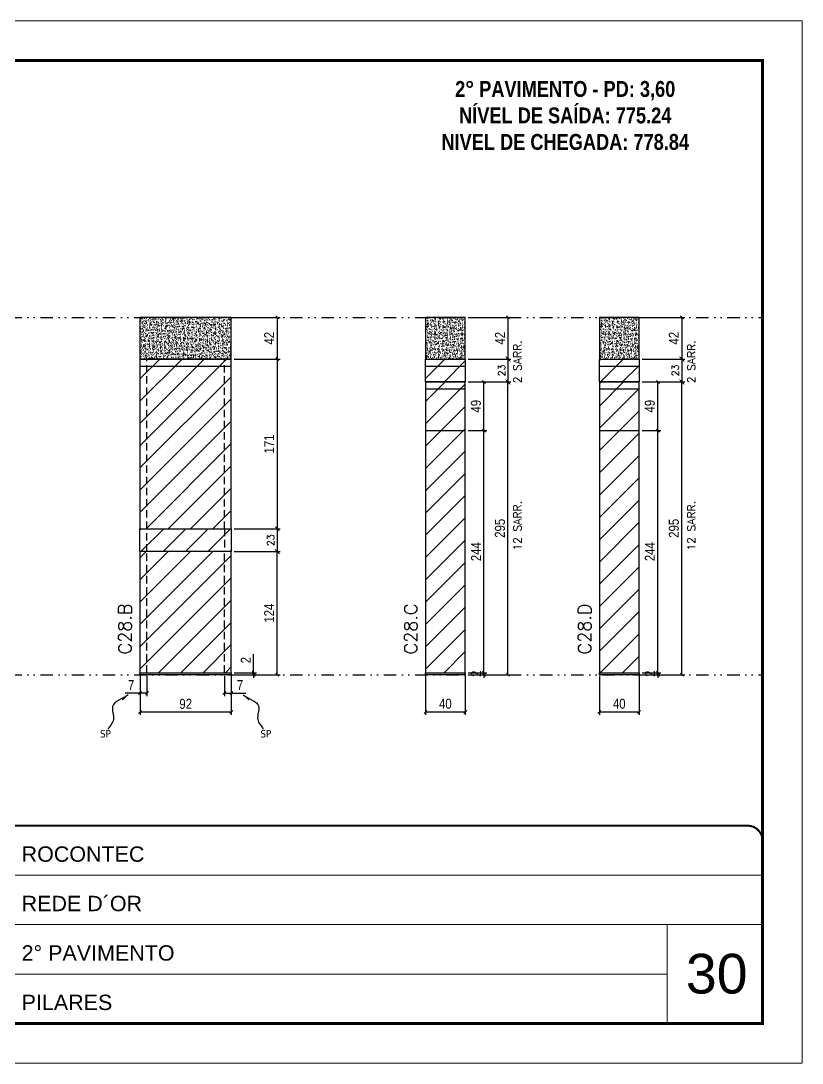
# Model space of a CAD drawing. Extents: x 2949 to 9203, y -16089 to 12527.
# Drawn here: x 5245 to 6033, y 3437 to 4487 of the extents above; entities that cross this region are included whole.
import ezdxf

# ---------------------------------------------------------------- set-up
doc = ezdxf.new("R2010")
doc.units = 0
for name, pattern in [('CONTINUO', [0]), ('DASHED', [0.75, 0.5, -0.25]), ('DIVIDE2', [0.625, 0.25, -0.125, 0, -0.125, 0, -0.125]), ('HIDDEN', [0.375, 0.25, -0.125])]:
    doc.linetypes.add(name, pattern=pattern)
for name, color, linetype, lineweight in [('CARIMBO', 255, 'Continuous', 9), ('Folhas', 255, 'Continuous', 9), ('Hachura', 251, 'Continuous', 9), ('SARRAFO DE PRESSAO', 251, 'DASHED', 9), ('Texto Seção', 7, 'Continuous', 15)]:
    doc.layers.add(name, color=color, linetype=linetype, lineweight=lineweight)
for name, color, linetype in [('COTA', 241, 'Continuous'), ('cotas', 4, 'Continuous'), ('NOMENCLATURA', 7, 'Continuous'), ('Nível', 160, 'Continuous'), ('Painéis', 200, 'Continuous'), ('SARR_2.2x7', 40, 'Continuous'), ('Sarrafo de Pressão', 42, 'HIDDEN'), ('texto', 7, 'Continuous')]:
    doc.layers.add(name, color=color, linetype=linetype)
doc.styles.add('ARIAL', font='arial.ttf')
doc.styles.add('COTA TECNICA', font='techl___.ttf', dxfattribs={"height": 10})
doc.styles.add('COTA TECNICA-50', font='techl___.ttf', dxfattribs={"height": 10})
doc.styles.add('REGUA-120', font='ROMANS.shx', dxfattribs={"height": 15})
doc.styles.add('ROMANC', font='techb___.ttf', dxfattribs={"height": 2.5})
doc.styles.add('ROMANS', font='romans.shx')
doc.styles.get("Standard").update_dxf_attribs({"font": 'arial.ttf'})
doc.dimstyles.new('COTA PAINEL-50', dxfattribs={"dimtxt": 10, "dimasz": 3, "dimexe": 3, "dimexo": 3, "dimgap": 3, "dimtad": 1, "dimdec": 1, "dimzin": 12, "dimdsep": 46, "dimtxsty": 'COTA TECNICA-50', "dimblk1": 'OBLIQUE', "dimblk2": 'OBLIQUE', "dimsah": 1, "dimcen": 0.9, "dimclrd": 4, "dimclre": 4, "dimclrt": 240, "dimadec": 1, "dimazin": 3, "dimtfac": 1, "dimtdec": 1, "dimtmove": 0, "dimatfit": 3, "dimfxl": 1, "dimtolj": 1, "dimtzin": 12, "dimarcsym": 0})
doc.dimstyles.new('Cota Paínel', dxfattribs={"dimtxt": 7, "dimasz": 5, "dimexe": 3, "dimexo": 3, "dimgap": 3, "dimtad": 1, "dimdec": 1, "dimzin": 12, "dimdsep": 46, "dimtxsty": 'ROMANS', "dimblk": 'ARCHTICK', "dimcen": 0, "dimclrd": 4, "dimclre": 4, "dimclrt": 1, "dimadec": 1, "dimazin": 3, "dimtfac": 1, "dimtdec": 1, "dimtmove": 0, "dimatfit": 3, "dimldrblk": 'OBLIQUE', "dimfxl": 1, "dimtolj": 1, "dimtzin": 12, "dimarcsym": 0})
doc.dimstyles.new('PAINEL', dxfattribs={"dimtxt": 10, "dimasz": 3, "dimexe": 3, "dimexo": 3, "dimgap": 3, "dimtad": 1, "dimdec": 1, "dimzin": 12, "dimdsep": 46, "dimtxsty": 'COTA TECNICA', "dimblk1": 'OBLIQUE', "dimblk2": 'OBLIQUE', "dimsah": 1, "dimcen": 0.9, "dimclrd": 4, "dimclre": 4, "dimclrt": 240, "dimadec": 1, "dimazin": 3, "dimtfac": 1, "dimtdec": 1, "dimtmove": 0, "dimatfit": 3, "dimfxl": 1, "dimtolj": 1, "dimtzin": 12, "dimarcsym": 0})
doc.dimstyles.get("Standard").update_dxf_attribs({"dimtxt": 0.18, "dimasz": 0.18, "dimexe": 0.18, "dimexo": 0.0625, "dimgap": 0.09, "dimtad": 0, "dimtih": 1, "dimtoh": 1, "dimdec": 4, "dimzin": 0, "dimdsep": 46, "dimtxsty": 'Standard', "dimcen": 0.09, "dimadec": 0, "dimazin": 0, "dimtfac": 1, "dimtdec": 4, "dimtofl": 0, "dimtmove": 0, "dimatfit": 3, "dimfxl": 1, "dimtolj": 1, "dimtzin": 0, "dimarcsym": 0})
pattern_1 = [(50, (-124473.4665, -21541.8954), (5.46554007, -0.47817257), [0.5715, -6.2865]), (355, (-124473.4665, -21541.8954), (-1.05730264, 5.73170536), [0.4572, -5.02921753]), (100.4514447, (-124473.011, -21541.935), (4.40823741, 5.25353256), [0.48570026, -5.34270734]), (46.1842, (-124473.4665, -21540.3714), (8.13237123, -1.26126984), [0.85725, -9.42975]), (96.6355576, (-124472.789, -21540.4765), (7.122124, 7.42278374), [0.7285507, -8.01406824]), (351.184151, (-124473.4665, -21540.371), (7.122124, 7.42278374), [0.685799, -7.54379196]), (21, (-124472.7045, -21540.7524), (4.54843174, -3.06795595), [0.5715, -6.2865]), (326, (-124472.7045, -21540.7524), (1.85406085, 5.52563898), [0.4572, -5.0292]), (71.451445, (-124472.3255, -21541.008), (6.40249258, 2.45768307), [0.48570026, -5.34269813]), (37.5, (-124473.4665, -21541.8954), (0.092658098, 2.536651166), [0, -4.96824, 0, -5.1054, 0, -5.04825]), (7.5, (-124473.4665, -21541.8954), (2.004589875, 3.005417245), [0, -2.91084, 0, -4.85394, 0, -1.92405]), (327.5, (-124475.1658, -21541.8954), (4.067717855, -0.17186232), [0, -1.905, 0, -5.9436, 0, -7.8867]), (317.5, (-124475.9278, -21541.8954), (4.44387544, 0.76279473), [0, -2.4765, 0, -3.94716, 0, -5.6007])]
pattern_2 = [(45, (1598.5, 1148.575), (-11.22532, 11.22532), [])]

# ---------------------------------------------------------------- blocks, each defined once
blk = doc.blocks.new('9999999999')
at = {"color": 30, "linetype": 'CONTINUO'}
for p, q in [((98564.6, 34379.6), (99584, 34379.6)), ((98564.6, 34329.8), (99488, 34329.8)), ((99584, 34329.8), (99488, 34329.8)), ((99488, 34329.8), (99488, 34230.2)), ((98564.6, 34280), (99488, 34280))]:
    blk.add_line(p, q, dxfattribs=at)
at = {"color": 30, "linetype": 'CONTINUO', "const_width": 2}
blk.add_lwpolyline([(99584, 34230.2), (99584, 34414.4, 0.414214), (99569, 34429.4), (98229, 34429.4, 0.414214), (98214, 34414.4), (98214, 34245.2, 0.414214), (98229, 34230.2), (99584, 34230.2)], format="xyb", dxfattribs=at)
at = {"layer": 'Folhas'}
blk.add_lwpolyline([(98139, 34190.2), (99624, 34190.2), (99624, 35240.2), (98139, 35240.2)], close=True, dxfattribs=at)
at = {"layer": 'Folhas', "color": 30, "const_width": 3}
blk.add_lwpolyline([(98214, 34230.2), (99584, 34230.2), (99584, 35200.2), (98214, 35200.2)], close=True, dxfattribs=at)
at = {"color": 7, "linetype": 'Continuous', "ltscale": 5, "style": 'ARIAL'}
for s, height, p in [('ROCONTEC', 15.48, (98837.7, 34393.1)), ('REDE D´OR', 15.48, (98837.7, 34343.3)), ('2° PAVIMENTO', 15.483, (98837.7, 34293.5)), ('PILARES', 15.48, (98837.7, 34243.7))]:
    blk.add_text(s, height=height, dxfattribs=at).set_placement(p)
blk = doc.blocks.new('_Oblique')
at = {"color": 0, "linetype": 'ByBlock', "lineweight": -2}
blk.add_line((-0.5, -0.5), (0.5, 0.5), dxfattribs=at)
blk = doc.blocks.new('*D1010')
at = {"layer": 'COTA', "color": 4, "lineweight": -2, "transparency": 16777216}
for p, q in [((5365.5, 3827), (5365.5, 3787.5)), ((5457.5, 3827), (5457.5, 3787.5)), ((5365.5, 3790.5), (5457.5, 3790.5))]:
    blk.add_line(p, q, dxfattribs=at)
at = {"layer": 'Defpoints', "color": 0, "transparency": 16777216}
for p in [(5365.5, 3830), (5457.5, 3830), (5457.5, 3790.5)]:
    blk.add_point(p, dxfattribs=at)
at = {"layer": 'COTA', "color": 4, "lineweight": -2, "transparency": 16777216, "xscale": 3, "yscale": 3, "zscale": 3, "rotation": 180}
blk.add_blockref('_Oblique', (5365.5, 3790.5), dxfattribs=at)
at = {"layer": 'COTA', "color": 4, "lineweight": -2, "transparency": 16777216, "xscale": 3, "yscale": 3, "zscale": 3}
blk.add_blockref('_Oblique', (5457.5, 3790.5), dxfattribs=at)
at = {"layer": 'COTA', "color": 240, "transparency": 16777216, "insert": (5411.5, 3798.6), "char_height": 10, "attachment_point": 5, "style": 'COTA TECNICA'}
blk.add_mtext('\\A1;92', dxfattribs=at)
blk = doc.blocks.new('*D1011')
at = {"layer": 'COTA', "color": 4, "lineweight": -2, "transparency": 16777216}
for p, q in [((5460.5, 3952), (5506.7, 3952)), ((5503.7, 3828), (5503.7, 3952)), ((5460.5, 3828), (5506.7, 3828))]:
    blk.add_line(p, q, dxfattribs=at)
at = {"layer": 'Defpoints', "color": 0, "transparency": 16777216}
for p in [(5457.5, 3952), (5503.7, 3952), (5457.5, 3828)]:
    blk.add_point(p, dxfattribs=at)
at = {"layer": 'COTA', "color": 4, "lineweight": -2, "transparency": 16777216, "xscale": 3, "yscale": 3, "zscale": 3}
for p, rotation in [((5503.7, 3952), 90), ((5503.7, 3828), 270)]:
    blk.add_blockref('_Oblique', p, dxfattribs=dict(at, rotation=rotation))
at = {"layer": 'COTA', "color": 240, "transparency": 16777216, "insert": (5495.6, 3890), "char_height": 10, "attachment_point": 5, "rotation": 90, "style": 'COTA TECNICA-50'}
blk.add_mtext('\\A1;124', dxfattribs=at)
blk = doc.blocks.new('*D1012')
at = {"layer": 'COTA', "color": 4, "lineweight": -2, "transparency": 16777216}
for p, q in [((5480, 3830), (5480, 3848.8)), ((5460.5, 3830), (5483, 3830)), ((5460.5, 3828), (5483, 3828)), ((5480, 3828), (5480, 3830)), ((5480, 3828), (5480, 3825))]:
    blk.add_line(p, q, dxfattribs=at)
at = {"layer": 'Defpoints', "color": 0, "transparency": 16777216}
for p in [(5457.5, 3830), (5457.5, 3828), (5480, 3828)]:
    blk.add_point(p, dxfattribs=at)
at = {"layer": 'COTA', "color": 4, "lineweight": -2, "transparency": 16777216, "xscale": 3, "yscale": 3, "zscale": 3}
for p, rotation in [((5480, 3830), 270), ((5480, 3828), 90)]:
    blk.add_blockref('_Oblique', p, dxfattribs=dict(at, rotation=rotation))
at = {"layer": 'COTA', "color": 240, "transparency": 16777216, "insert": (5472, 3842.7), "char_height": 10, "attachment_point": 5, "rotation": 90, "style": 'COTA TECNICA-50'}
blk.add_mtext('\\A1;2', dxfattribs=at)
blk = doc.blocks.new('*D1013')
at = {"layer": 'COTA', "color": 4, "linetype": 'ByBlock', "lineweight": -2, "transparency": 16777216}
for p, q in [((5460.5, 4188), (5506.7, 4188)), ((5503.7, 4188), (5503.7, 4146)), ((5460.5, 4146), (5506.7, 4146))]:
    blk.add_line(p, q, dxfattribs=at)
at = {"layer": 'Defpoints', "color": 0, "linetype": 'ByBlock', "transparency": 16777216}
for p in [(5457.5, 4188), (5457.5, 4146), (5503.7, 4146)]:
    blk.add_point(p, dxfattribs=at)
at = {"layer": 'COTA', "color": 4, "linetype": 'ByBlock', "lineweight": -2, "transparency": 16777216, "xscale": 3, "yscale": 3, "zscale": 3}
for p, rotation in [((5503.7, 4188), 90), ((5503.7, 4146), 270)]:
    blk.add_blockref('_Oblique', p, dxfattribs=dict(at, rotation=rotation))
at = {"layer": 'COTA', "color": 240, "linetype": 'ByBlock', "transparency": 16777216, "insert": (5495.6, 4167), "char_height": 10, "attachment_point": 5, "rotation": 90, "style": 'COTA TECNICA'}
blk.add_mtext('\\A1;42', dxfattribs=at)
blk = doc.blocks.new('*D1066')
at = {"layer": 'COTA', "color": 4, "linetype": 'ByBlock', "lineweight": -2, "transparency": 16777216}
for p, q in [((5460.5, 4146), (5506.7, 4146)), ((5503.7, 4146), (5503.7, 3975)), ((5460.5, 3975), (5506.7, 3975))]:
    blk.add_line(p, q, dxfattribs=at)
at = {"layer": 'Defpoints', "color": 0, "linetype": 'ByBlock', "transparency": 16777216}
for p in [(5457.5, 4146), (5457.5, 3975), (5503.7, 3975)]:
    blk.add_point(p, dxfattribs=at)
at = {"layer": 'COTA', "color": 4, "linetype": 'ByBlock', "lineweight": -2, "transparency": 16777216, "xscale": 3, "yscale": 3, "zscale": 3}
for p, rotation in [((5503.7, 4146), 90), ((5503.7, 3975), 270)]:
    blk.add_blockref('_Oblique', p, dxfattribs=dict(at, rotation=rotation))
at = {"layer": 'COTA', "color": 240, "linetype": 'ByBlock', "transparency": 16777216, "insert": (5495.6, 4060.5), "char_height": 10, "attachment_point": 5, "rotation": 90, "style": 'COTA TECNICA'}
blk.add_mtext('\\A1;171', dxfattribs=at)
blk = doc.blocks.new('*D1014')
at = {"layer": 'COTA', "color": 4, "lineweight": -2, "transparency": 16777216}
for p, q in [((5653.1, 3827), (5653.1, 3787.6)), ((5693.1, 3827), (5693.1, 3787.6)), ((5653.1, 3790.6), (5693.1, 3790.6))]:
    blk.add_line(p, q, dxfattribs=at)
at = {"layer": 'Defpoints', "color": 0, "transparency": 16777216}
for p in [(5653.1, 3830), (5693.1, 3830), (5693.1, 3790.6)]:
    blk.add_point(p, dxfattribs=at)
at = {"layer": 'COTA', "color": 4, "lineweight": -2, "transparency": 16777216, "xscale": 3, "yscale": 3, "zscale": 3, "rotation": 180}
blk.add_blockref('_Oblique', (5653.1, 3790.6), dxfattribs=at)
at = {"layer": 'COTA', "color": 4, "lineweight": -2, "transparency": 16777216, "xscale": 3, "yscale": 3, "zscale": 3}
blk.add_blockref('_Oblique', (5693.1, 3790.6), dxfattribs=at)
at = {"layer": 'COTA', "color": 240, "transparency": 16777216, "insert": (5673.1, 3798.7), "char_height": 10, "attachment_point": 5, "style": 'COTA TECNICA'}
blk.add_mtext('\\A1;40', dxfattribs=at)
blk = doc.blocks.new('*D1015')
at = {"layer": 'COTA', "color": 4, "lineweight": -2, "transparency": 16777216}
for p, q in [((5696.1, 4123), (5739.2, 4123)), ((5736.2, 3828), (5736.2, 4123)), ((5696.1, 3828), (5739.2, 3828))]:
    blk.add_line(p, q, dxfattribs=at)
at = {"layer": 'Defpoints', "color": 0, "transparency": 16777216}
for p in [(5693.1, 4123), (5736.2, 4123), (5693.1, 3828)]:
    blk.add_point(p, dxfattribs=at)
at = {"layer": 'COTA', "color": 4, "lineweight": -2, "transparency": 16777216, "xscale": 3, "yscale": 3, "zscale": 3}
for p, rotation in [((5736.2, 4123), 90), ((5736.2, 3828), 270)]:
    blk.add_blockref('_Oblique', p, dxfattribs=dict(at, rotation=rotation))
at = {"layer": 'COTA', "color": 240, "transparency": 16777216, "insert": (5728.1, 3975.5), "char_height": 10, "attachment_point": 5, "rotation": 90, "style": 'COTA TECNICA'}
blk.add_mtext('\\A1;295', dxfattribs=at)
blk = doc.blocks.new('*D1016')
at = {"layer": 'COTA', "color": 4, "lineweight": -2, "transparency": 16777216}
for p, q in [((5712, 3830), (5712, 3833)), ((5696.1, 3830), (5715, 3830)), ((5696.1, 3828), (5715, 3828)), ((5712, 3828), (5712, 3830)), ((5712, 3828), (5712, 3825))]:
    blk.add_line(p, q, dxfattribs=at)
at = {"layer": 'Defpoints', "color": 0, "transparency": 16777216}
for p in [(5693.1, 3830), (5693.1, 3828), (5712, 3830)]:
    blk.add_point(p, dxfattribs=at)
at = {"layer": 'COTA', "color": 4, "lineweight": -2, "transparency": 16777216, "xscale": 3, "yscale": 3, "zscale": 3}
for p, rotation in [((5712, 3830), 270), ((5712, 3828), 90)]:
    blk.add_blockref('_Oblique', p, dxfattribs=dict(at, rotation=rotation))
at = {"layer": 'COTA', "color": 240, "transparency": 16777216, "insert": (5704, 3829), "char_height": 10, "attachment_point": 5, "rotation": 90, "style": 'COTA TECNICA-50'}
blk.add_mtext('\\A1;2', dxfattribs=at)
blk = doc.blocks.new('*D1067')
at = {"layer": 'COTA', "color": 4, "linetype": 'ByBlock', "lineweight": -2, "transparency": 16777216}
for p, q in [((5696.1, 4074), (5715, 4074)), ((5712, 3830), (5712, 4074)), ((5696.1, 3830), (5715, 3830))]:
    blk.add_line(p, q, dxfattribs=at)
at = {"layer": 'Defpoints', "color": 0, "linetype": 'ByBlock', "transparency": 16777216}
for p in [(5693.1, 4074), (5712, 4074), (5693.1, 3830)]:
    blk.add_point(p, dxfattribs=at)
at = {"layer": 'COTA', "color": 4, "linetype": 'ByBlock', "lineweight": -2, "transparency": 16777216, "xscale": 3, "yscale": 3, "zscale": 3}
for p, rotation in [((5712, 4074), 90), ((5712, 3830), 270)]:
    blk.add_blockref('_Oblique', p, dxfattribs=dict(at, rotation=rotation))
at = {"layer": 'COTA', "color": 240, "linetype": 'ByBlock', "transparency": 16777216, "insert": (5704, 3952), "char_height": 10, "attachment_point": 5, "rotation": 90, "style": 'COTA TECNICA'}
blk.add_mtext('\\A1;244', dxfattribs=at)
blk = doc.blocks.new('*D1068')
at = {"layer": 'COTA', "color": 4, "linetype": 'ByBlock', "lineweight": -2, "transparency": 16777216}
for p, q in [((5696.1, 4123), (5715, 4123)), ((5712, 4074), (5712, 4123)), ((5696.1, 4074), (5715, 4074))]:
    blk.add_line(p, q, dxfattribs=at)
at = {"layer": 'Defpoints', "color": 0, "linetype": 'ByBlock', "transparency": 16777216}
for p in [(5693.1, 4123), (5712, 4123), (5693.1, 4074)]:
    blk.add_point(p, dxfattribs=at)
at = {"layer": 'COTA', "color": 4, "linetype": 'ByBlock', "lineweight": -2, "transparency": 16777216, "xscale": 3, "yscale": 3, "zscale": 3}
for p, rotation in [((5712, 4123), 90), ((5712, 4074), 270)]:
    blk.add_blockref('_Oblique', p, dxfattribs=dict(at, rotation=rotation))
at = {"layer": 'COTA', "color": 240, "linetype": 'ByBlock', "transparency": 16777216, "insert": (5703.9, 4098.5), "char_height": 10, "attachment_point": 5, "rotation": 90, "style": 'COTA TECNICA'}
blk.add_mtext('\\A1;49', dxfattribs=at)
blk = doc.blocks.new('*D1017')
at = {"layer": 'COTA', "color": 4, "lineweight": -2, "transparency": 16777216}
for p, q in [((5828.3, 3827), (5828.3, 3787.6)), ((5868.3, 3827), (5868.3, 3787.6)), ((5828.3, 3790.6), (5868.3, 3790.6))]:
    blk.add_line(p, q, dxfattribs=at)
at = {"layer": 'Defpoints', "color": 0, "transparency": 16777216}
for p in [(5828.3, 3830), (5868.3, 3830), (5868.3, 3790.6)]:
    blk.add_point(p, dxfattribs=at)
at = {"layer": 'COTA', "color": 4, "lineweight": -2, "transparency": 16777216, "xscale": 3, "yscale": 3, "zscale": 3, "rotation": 180}
blk.add_blockref('_Oblique', (5828.3, 3790.6), dxfattribs=at)
at = {"layer": 'COTA', "color": 4, "lineweight": -2, "transparency": 16777216, "xscale": 3, "yscale": 3, "zscale": 3}
blk.add_blockref('_Oblique', (5868.3, 3790.6), dxfattribs=at)
at = {"layer": 'COTA', "color": 240, "transparency": 16777216, "insert": (5848.3, 3798.7), "char_height": 10, "attachment_point": 5, "style": 'COTA TECNICA'}
blk.add_mtext('\\A1;40', dxfattribs=at)
blk = doc.blocks.new('*D1018')
at = {"layer": 'COTA', "color": 4, "lineweight": -2, "transparency": 16777216}
for p, q in [((5871.3, 4123), (5914.4, 4123)), ((5911.4, 3828), (5911.4, 4123)), ((5871.3, 3828), (5914.4, 3828))]:
    blk.add_line(p, q, dxfattribs=at)
at = {"layer": 'Defpoints', "color": 0, "transparency": 16777216}
for p in [(5868.3, 4123), (5911.4, 4123), (5868.3, 3828)]:
    blk.add_point(p, dxfattribs=at)
at = {"layer": 'COTA', "color": 4, "lineweight": -2, "transparency": 16777216, "xscale": 3, "yscale": 3, "zscale": 3}
for p, rotation in [((5911.4, 4123), 90), ((5911.4, 3828), 270)]:
    blk.add_blockref('_Oblique', p, dxfattribs=dict(at, rotation=rotation))
at = {"layer": 'COTA', "color": 240, "transparency": 16777216, "insert": (5903.3, 3975.5), "char_height": 10, "attachment_point": 5, "rotation": 90, "style": 'COTA TECNICA'}
blk.add_mtext('\\A1;295', dxfattribs=at)
blk = doc.blocks.new('*D1019')
at = {"layer": 'COTA', "color": 4, "lineweight": -2, "transparency": 16777216}
for p, q in [((5887.2, 3830), (5887.2, 3833)), ((5871.3, 3830), (5890.2, 3830)), ((5871.3, 3828), (5890.2, 3828)), ((5887.2, 3828), (5887.2, 3830)), ((5887.2, 3828), (5887.2, 3825))]:
    blk.add_line(p, q, dxfattribs=at)
at = {"layer": 'Defpoints', "color": 0, "transparency": 16777216}
for p in [(5868.3, 3830), (5868.3, 3828), (5887.2, 3830)]:
    blk.add_point(p, dxfattribs=at)
at = {"layer": 'COTA', "color": 4, "lineweight": -2, "transparency": 16777216, "xscale": 3, "yscale": 3, "zscale": 3}
for p, rotation in [((5887.2, 3830), 270), ((5887.2, 3828), 90)]:
    blk.add_blockref('_Oblique', p, dxfattribs=dict(at, rotation=rotation))
at = {"layer": 'COTA', "color": 240, "transparency": 16777216, "insert": (5879.2, 3829), "char_height": 10, "attachment_point": 5, "rotation": 90, "style": 'COTA TECNICA-50'}
blk.add_mtext('\\A1;2', dxfattribs=at)
blk = doc.blocks.new('*D1069')
at = {"layer": 'COTA', "color": 4, "linetype": 'ByBlock', "lineweight": -2, "transparency": 16777216}
for p, q in [((5871.3, 4074), (5890.2, 4074)), ((5887.2, 3830), (5887.2, 4074)), ((5871.3, 3830), (5890.2, 3830))]:
    blk.add_line(p, q, dxfattribs=at)
at = {"layer": 'Defpoints', "color": 0, "linetype": 'ByBlock', "transparency": 16777216}
for p in [(5868.3, 4074), (5887.2, 4074), (5868.3, 3830)]:
    blk.add_point(p, dxfattribs=at)
at = {"layer": 'COTA', "color": 4, "linetype": 'ByBlock', "lineweight": -2, "transparency": 16777216, "xscale": 3, "yscale": 3, "zscale": 3}
for p, rotation in [((5887.2, 4074), 90), ((5887.2, 3830), 270)]:
    blk.add_blockref('_Oblique', p, dxfattribs=dict(at, rotation=rotation))
at = {"layer": 'COTA', "color": 240, "linetype": 'ByBlock', "transparency": 16777216, "insert": (5879.1, 3952), "char_height": 10, "attachment_point": 5, "rotation": 90, "style": 'COTA TECNICA'}
blk.add_mtext('\\A1;244', dxfattribs=at)
blk = doc.blocks.new('*D1070')
at = {"layer": 'COTA', "color": 4, "linetype": 'ByBlock', "lineweight": -2, "transparency": 16777216}
for p, q in [((5871.3, 4123), (5890.2, 4123)), ((5887.2, 4074), (5887.2, 4123)), ((5871.3, 4074), (5890.2, 4074))]:
    blk.add_line(p, q, dxfattribs=at)
at = {"layer": 'Defpoints', "color": 0, "linetype": 'ByBlock', "transparency": 16777216}
for p in [(5868.3, 4123), (5887.2, 4123), (5868.3, 4074)]:
    blk.add_point(p, dxfattribs=at)
at = {"layer": 'COTA', "color": 4, "linetype": 'ByBlock', "lineweight": -2, "transparency": 16777216, "xscale": 3, "yscale": 3, "zscale": 3}
for p, rotation in [((5887.2, 4123), 90), ((5887.2, 4074), 270)]:
    blk.add_blockref('_Oblique', p, dxfattribs=dict(at, rotation=rotation))
at = {"layer": 'COTA', "color": 240, "linetype": 'ByBlock', "transparency": 16777216, "insert": (5879.1, 4098.5), "char_height": 10, "attachment_point": 5, "rotation": 90, "style": 'COTA TECNICA'}
blk.add_mtext('\\A1;49', dxfattribs=at)
blk = doc.blocks.new('*D1071')
at = {"layer": 'cotas', "color": 4, "linetype": 'ByBlock', "lineweight": -2, "transparency": 16777216}
for p, q in [((5696.1, 4188), (5739.2, 4188)), ((5736.2, 4188), (5736.2, 4146)), ((5696.1, 4146), (5739.2, 4146))]:
    blk.add_line(p, q, dxfattribs=at)
at = {"layer": 'Defpoints', "color": 0, "linetype": 'ByBlock', "transparency": 16777216}
for p in [(5693.1, 4188), (5693.1, 4146), (5736.2, 4146)]:
    blk.add_point(p, dxfattribs=at)
at = {"layer": 'cotas', "color": 4, "linetype": 'ByBlock', "lineweight": -2, "transparency": 16777216, "xscale": 3, "yscale": 3, "zscale": 3}
for p, rotation in [((5736.2, 4188), 90), ((5736.2, 4146), 270)]:
    blk.add_blockref('_Oblique', p, dxfattribs=dict(at, rotation=rotation))
at = {"layer": 'cotas', "color": 240, "linetype": 'ByBlock', "transparency": 16777216, "insert": (5728.1, 4167), "char_height": 10, "attachment_point": 5, "rotation": 90, "style": 'COTA TECNICA'}
blk.add_mtext('\\A1;42', dxfattribs=at)
blk = doc.blocks.new('*D1072')
at = {"layer": 'cotas', "color": 4, "linetype": 'ByBlock', "lineweight": -2, "transparency": 16777216}
for p, q in [((5871.3, 4188), (5914.4, 4188)), ((5911.4, 4188), (5911.4, 4146)), ((5871.3, 4146), (5914.4, 4146))]:
    blk.add_line(p, q, dxfattribs=at)
at = {"layer": 'Defpoints', "color": 0, "linetype": 'ByBlock', "transparency": 16777216}
for p in [(5868.3, 4188), (5868.3, 4146), (5911.4, 4146)]:
    blk.add_point(p, dxfattribs=at)
at = {"layer": 'cotas', "color": 4, "linetype": 'ByBlock', "lineweight": -2, "transparency": 16777216, "xscale": 3, "yscale": 3, "zscale": 3}
for p, rotation in [((5911.4, 4188), 90), ((5911.4, 4146), 270)]:
    blk.add_blockref('_Oblique', p, dxfattribs=dict(at, rotation=rotation))
at = {"layer": 'cotas', "color": 240, "linetype": 'ByBlock', "transparency": 16777216, "insert": (5903.3, 4167), "char_height": 10, "attachment_point": 5, "rotation": 90, "style": 'COTA TECNICA'}
blk.add_mtext('\\A1;42', dxfattribs=at)
blk = doc.blocks.new('*D1022')
at = {"layer": 'COTA', "color": 4, "lineweight": -2, "transparency": 16777216}
for p, q in [((5365.5, 3825), (5365.5, 3806.5)), ((5372.5, 3827), (5372.5, 3806.5)), ((5365.5, 3809.5), (5350.7, 3809.5)), ((5372.5, 3809.5), (5365.5, 3809.5))]:
    blk.add_line(p, q, dxfattribs=at)
at = {"layer": 'Defpoints', "color": 0, "transparency": 16777216}
for p in [(5365.5, 3828), (5372.5, 3830), (5365.5, 3809.5)]:
    blk.add_point(p, dxfattribs=at)
at = {"layer": 'COTA', "color": 4, "lineweight": -2, "transparency": 16777216, "xscale": 3, "yscale": 3, "zscale": 3, "rotation": 180}
blk.add_blockref('_Oblique', (5365.5, 3809.5), dxfattribs=at)
at = {"layer": 'COTA', "color": 4, "lineweight": -2, "transparency": 16777216, "xscale": 3, "yscale": 3, "zscale": 3}
blk.add_blockref('_Oblique', (5372.5, 3809.5), dxfattribs=at)
at = {"layer": 'COTA', "color": 240, "transparency": 16777216, "insert": (5356.6, 3817.6), "char_height": 10, "attachment_point": 5, "style": 'COTA TECNICA-50'}
blk.add_mtext('\\A1;7', dxfattribs=at)
blk = doc.blocks.new('*D1023')
at = {"layer": 'COTA', "color": 4, "lineweight": -2, "transparency": 16777216}
for p, q in [((5450.5, 3827), (5450.5, 3806.5)), ((5457.5, 3825), (5457.5, 3806.5)), ((5450.5, 3809.5), (5457.5, 3809.5)), ((5457.5, 3809.5), (5472.2, 3809.5))]:
    blk.add_line(p, q, dxfattribs=at)
at = {"layer": 'Defpoints', "color": 0, "transparency": 16777216}
for p in [(5450.5, 3830), (5457.5, 3828), (5457.5, 3809.5)]:
    blk.add_point(p, dxfattribs=at)
at = {"layer": 'COTA', "color": 4, "lineweight": -2, "transparency": 16777216, "xscale": 3, "yscale": 3, "zscale": 3, "rotation": 180}
blk.add_blockref('_Oblique', (5450.5, 3809.5), dxfattribs=at)
at = {"layer": 'COTA', "color": 4, "lineweight": -2, "transparency": 16777216, "xscale": 3, "yscale": 3, "zscale": 3}
blk.add_blockref('_Oblique', (5457.5, 3809.5), dxfattribs=at)
at = {"layer": 'COTA', "color": 240, "transparency": 16777216, "insert": (5466.3, 3817.6), "char_height": 10, "attachment_point": 5, "style": 'COTA TECNICA-50'}
blk.add_mtext('\\A1;7', dxfattribs=at)
blk = doc.blocks.new('_ArchTick')
at = {"color": 0, "linetype": 'ByBlock', "const_width": 0.15}
blk.add_lwpolyline([(-0.5, -0.5), (0.5, 0.5)], dxfattribs=at)
blk = doc.blocks.new('*D1073')
at = {"layer": 'COTA', "color": 4, "lineweight": -2, "transparency": 16777216}
for p, q in [((5696.1, 4146), (5739.2, 4146)), ((5736.2, 4146), (5736.2, 4123)), ((5696.1, 4123), (5739.2, 4123))]:
    blk.add_line(p, q, dxfattribs=at)
at = {"layer": 'Defpoints', "color": 0, "transparency": 16777216}
for p in [(5693.1, 4146), (5693.1, 4123), (5736.2, 4123)]:
    blk.add_point(p, dxfattribs=at)
at = {"layer": 'COTA', "color": 4, "lineweight": -2, "transparency": 16777216, "xscale": 5, "yscale": 5, "zscale": 5}
for p, rotation in [((5736.2, 4146), 90), ((5736.2, 4123), 270)]:
    blk.add_blockref('_ArchTick', p, dxfattribs=dict(at, rotation=rotation))
at = {"layer": 'COTA', "color": 1, "transparency": 16777216, "insert": (5729.7, 4134.5), "char_height": 7, "attachment_point": 5, "rotation": 90, "style": 'ROMANS'}
blk.add_mtext('\\A1;23', dxfattribs=at)
blk = doc.blocks.new('*D1074')
at = {"layer": 'COTA', "color": 4, "lineweight": -2, "transparency": 16777216}
for p, q in [((5871.3, 4146), (5914.4, 4146)), ((5911.4, 4146), (5911.4, 4123)), ((5871.3, 4123), (5914.4, 4123))]:
    blk.add_line(p, q, dxfattribs=at)
at = {"layer": 'Defpoints', "color": 0, "transparency": 16777216}
for p in [(5868.3, 4146), (5868.3, 4123), (5911.4, 4123)]:
    blk.add_point(p, dxfattribs=at)
at = {"layer": 'COTA', "color": 4, "lineweight": -2, "transparency": 16777216, "xscale": 5, "yscale": 5, "zscale": 5}
for p, rotation in [((5911.4, 4146), 90), ((5911.4, 4123), 270)]:
    blk.add_blockref('_ArchTick', p, dxfattribs=dict(at, rotation=rotation))
at = {"layer": 'COTA', "color": 1, "transparency": 16777216, "insert": (5904.9, 4134.5), "char_height": 7, "attachment_point": 5, "rotation": 90, "style": 'ROMANS'}
blk.add_mtext('\\A1;23', dxfattribs=at)
blk = doc.blocks.new('*D1025')
at = {"layer": 'COTA', "color": 4, "lineweight": -2, "transparency": 16777216}
for p, q in [((5460.5, 3975), (5506.7, 3975)), ((5503.7, 3975), (5503.7, 3952)), ((5460.5, 3952), (5506.7, 3952))]:
    blk.add_line(p, q, dxfattribs=at)
at = {"layer": 'Defpoints', "color": 0, "transparency": 16777216}
for p in [(5457.5, 3975), (5457.5, 3952), (5503.7, 3952)]:
    blk.add_point(p, dxfattribs=at)
at = {"layer": 'COTA', "color": 4, "lineweight": -2, "transparency": 16777216, "xscale": 5, "yscale": 5, "zscale": 5}
for p, rotation in [((5503.7, 3975), 90), ((5503.7, 3952), 270)]:
    blk.add_blockref('_ArchTick', p, dxfattribs=dict(at, rotation=rotation))
at = {"layer": 'COTA', "color": 1, "transparency": 16777216, "insert": (5497.2, 3963.5), "char_height": 7, "attachment_point": 5, "rotation": 90, "style": 'ROMANS'}
blk.add_mtext('\\A1;23', dxfattribs=at)

msp = doc.modelspace()

# ---------------------------------------------------------------- hatches: boundary and pattern name
at = {"layer": 'COTA', "linetype": 'ByBlock'}
h = msp.add_hatch(dxfattribs=at)
h.set_pattern_fill('AR-CONC', color=256, scale=0.03)
h.set_pattern_definition(pattern_1)
h.paths.add_polyline_path([(5457.46, 4145.99), (5457.46, 4187.99), (5365.46, 4187.99), (5365.46, 4145.99)])
h = msp.add_hatch(dxfattribs=at)
h.set_pattern_fill('AR-CONC', color=256, scale=0.03)
h.set_pattern_definition(pattern_1)
h.paths.add_polyline_path([(5653.14, 4187.99), (5653.14, 4145.99), (5693.14, 4145.99), (5693.14, 4187.99)])
h = msp.add_hatch(dxfattribs=at)
h.set_pattern_fill('AR-CONC', color=256, scale=0.03)
h.set_pattern_definition([(50, (-124298.294, -21541.8954), (5.46554007, -0.47817257), [0.5715, -6.2865]), (355, (-124298.294, -21541.8954), (-1.05730264, 5.73170536), [0.4572, -5.02921753]), (100.4514447, (-124297.8384, -21541.935), (4.40823741, 5.25353256), [0.48570026, -5.34270734]), (46.1842, (-124298.294, -21540.3714), (8.13237123, -1.26126984), [0.85725, -9.42975]), (96.6355576, (-124297.616, -21540.4765), (7.122124, 7.42278374), [0.7285507, -8.01406824]), (351.184151, (-124298.294, -21540.371), (7.122124, 7.42278374), [0.685799, -7.54379196]), (21, (-124297.532, -21540.7524), (4.54843174, -3.06795595), [0.5715, -6.2865]), (326, (-124297.532, -21540.7524), (1.85406085, 5.52563898), [0.4572, -5.0292]), (71.451445, (-124297.153, -21541.008), (6.40249258, 2.45768307), [0.48570026, -5.34269813]), (37.5, (-124298.2939, -21541.8954), (0.092658098, 2.536651166), [0, -4.96824, 0, -5.1054, 0, -5.04825]), (7.5, (-124298.2939, -21541.8954), (2.004589875, 3.005417245), [0, -2.91084, 0, -4.85394, 0, -1.92405]), (327.5, (-124299.9931, -21541.8954), (4.067717855, -0.17186232), [0, -1.905, 0, -5.9436, 0, -7.8867]), (317.5, (-124300.755, -21541.8954), (4.44387544, 0.76279473), [0, -2.4765, 0, -3.94716, 0, -5.6007])])
h.paths.add_polyline_path([(5828.31, 4187.99), (5828.31, 4145.99), (5868.31, 4145.99), (5868.31, 4187.99)])
at = {"layer": 'Hachura', "linetype": 'ByBlock'}
h = msp.add_hatch(dxfattribs=at)
h.set_pattern_fill('ANSI31', color=256, scale=5)
h.set_pattern_definition([(45, (-124473.467, -21541.895), (-11.2253202, 11.2253202), [])])
h.paths.add_polyline_path([(5457.46, 4145.99), (5365.46, 4145.99), (5365.46, 3974.99), (5457.46, 3974.99)])
at = {"layer": 'Hachura'}
h = msp.add_hatch(dxfattribs=at)
h.set_pattern_fill('ANSI31', color=256, scale=5)
h.paths.add_polyline_path([(5693.14, 4145.99), (5653.14, 4145.99), (5653.14, 4122.99), (5693.14, 4122.99)])
h = msp.add_hatch(dxfattribs=at)
h.set_pattern_fill('ANSI31', color=256, scale=5)
h.paths.add_polyline_path([(5868.31, 4145.99), (5828.31, 4145.99), (5828.31, 4122.99), (5868.31, 4122.99)])
at = {"layer": 'Hachura', "linetype": 'ByBlock'}
h = msp.add_hatch(dxfattribs=at)
h.set_pattern_fill('ANSI31', color=256, scale=5)
h.set_pattern_definition(pattern_2)
h.paths.add_polyline_path([(5653.14, 4073.99), (5693.14, 4073.99), (5693.14, 4122.99), (5653.14, 4122.99)])
h = msp.add_hatch(dxfattribs=at)
h.set_pattern_fill('ANSI31', color=256, scale=5)
h.set_pattern_definition(pattern_2)
h.paths.add_polyline_path([(5868.31, 4122.99), (5828.31, 4122.99), (5828.31, 4073.99), (5868.31, 4073.99)])
h = msp.add_hatch(dxfattribs=at)
h.set_pattern_fill('ANSI31', color=256, scale=5)
h.set_pattern_definition(pattern_2)
h.paths.add_polyline_path([(5693.14, 4073.99), (5653.14, 4073.99), (5653.14, 3829.99), (5693.14, 3829.99)])
h = msp.add_hatch(dxfattribs=at)
h.set_pattern_fill('ANSI31', color=256, scale=5)
h.set_pattern_definition(pattern_2)
h.paths.add_polyline_path([(5868.31, 4073.99), (5828.31, 4073.99), (5828.31, 3829.99), (5868.31, 3829.99)])
at = {"layer": 'Hachura'}
h = msp.add_hatch(dxfattribs=at)
h.set_pattern_fill('ANSI31', color=256, scale=5)
h.paths.add_polyline_path([(5457.46, 3974.99), (5365.46, 3974.99), (5365.46, 3951.99), (5457.46, 3951.99)])
at = {"layer": 'Hachura', "linetype": 'ByBlock'}
h = msp.add_hatch(dxfattribs=at)
h.set_pattern_fill('ANSI31', color=256, scale=5)
h.set_pattern_definition([(45, (-124473.467, -21564.895), (-11.2253202, 11.2253202), [])])
h.paths.add_polyline_path([(5457.46, 3951.99), (5365.46, 3951.99), (5365.46, 3829.99), (5457.46, 3829.99)])

# ---------------------------------------------------------------- linework, layer by layer
at = {"layer": 'COTA', "linetype": 'ByBlock'}
for points in [[(5365.46, 4145.99), (5457.46, 4145.99), (5457.46, 4187.99), (5365.46, 4187.99)], [(5653.14, 4145.99), (5693.14, 4145.99), (5693.14, 4187.99), (5653.14, 4187.99)], [(5828.31, 4145.99), (5868.31, 4145.99), (5868.31, 4187.99), (5828.31, 4187.99)]]:
    msp.add_lwpolyline(points, close=True, dxfattribs=at)
at = {"layer": 'Nível', "color": 4, "linetype": 'DIVIDE2', "ltscale": 50}
for p, q in [((4982.19, 4187.99), (5992.53, 4187.99)), ((4982.19, 3827.99), (5992.53, 3827.99))]:
    msp.add_line(p, q, dxfattribs=at)
at = {"layer": 'Painéis'}
for p, q in [((5457.46, 4145.99), (5365.46, 4145.99)), ((5653.14, 4122.99), (5693.14, 4122.99)), ((5828.31, 4122.99), (5868.31, 4122.99)), ((5653.14, 4073.99), (5693.14, 4073.99)), ((5828.31, 4073.99), (5868.31, 4073.99)), ((5365.46, 3951.99), (5365.46, 3974.99)), ((5457.46, 3974.99), (5457.46, 3951.99))]:
    msp.add_line(p, q, dxfattribs=at)
for points in [[(5365.46, 3974.99), (5457.46, 3974.99), (5457.46, 4145.99), (5365.46, 4145.99)], [(5653.14, 4145.99), (5693.14, 4145.99), (5693.14, 4122.99), (5653.14, 4122.99)], [(5828.31, 4145.99), (5868.31, 4145.99), (5868.31, 4122.99), (5828.31, 4122.99)], [(5653.14, 3829.99), (5693.14, 3829.99), (5693.14, 4122.99), (5653.14, 4122.99)], [(5828.31, 3829.99), (5868.31, 3829.99), (5868.31, 4122.99), (5828.31, 4122.99)], [(5365.46, 3829.99), (5457.46, 3829.99), (5457.46, 3951.99), (5365.46, 3951.99)], [(5365.46, 3829.99), (5457.46, 3829.99), (5457.46, 3827.99), (5365.46, 3827.99)], [(5653.14, 3829.99), (5693.14, 3829.99), (5693.14, 3827.99), (5653.14, 3827.99)], [(5828.31, 3829.99), (5868.31, 3829.99), (5868.31, 3827.99), (5828.31, 3827.99)]]:
    msp.add_lwpolyline(points, close=True, dxfattribs=at)
at = {"layer": 'SARR_2.2x7'}
for p, q in [((5365.46, 4138.99), (5457.46, 4138.99)), ((5653.14, 4138.99), (5693.14, 4138.99)), ((5828.31, 4138.99), (5868.31, 4138.99)), ((5653.14, 4115.99), (5693.14, 4115.99)), ((5828.31, 4115.99), (5868.31, 4115.99))]:
    msp.add_line(p, q, dxfattribs=at)
at = {"layer": 'Sarrafo de Pressão', "ltscale": 30}
for p, q in [((5372.46, 3974.99), (5372.46, 4145.99)), ((5450.46, 3974.99), (5450.46, 4145.99)), ((5372.46, 3951.99), (5372.46, 3974.99)), ((5450.46, 3974.99), (5450.46, 3951.99)), ((5372.46, 3829.99), (5372.46, 3951.99)), ((5450.46, 3829.99), (5450.46, 3951.99))]:
    msp.add_line(p, q, dxfattribs=at)

# ---------------------------------------------------------------- block references
at = {"layer": 'SARRAFO DE PRESSAO', "color": 6, "linetype": 'ByBlock'}
msp.add_blockref('9999999999', (-93591.44, -30753.5), dxfattribs=at)

# ---------------------------------------------------------------- texts
at = {"layer": 'CARIMBO', "style": 'ARIAL'}
msp.add_text('30', height=40, dxfattribs=at).set_placement((5915.39, 3506.85))
at = {"layer": 'NOMENCLATURA', "color": 2, "insert": (5793.86, 4452.77), "char_height": 16, "attachment_point": 2, "style": 'ROMANC'}
msp.add_mtext_dynamic_manual_height_columns('\\P2° PAVIMENTO - PD: 3,60\\PNÍVEL DE SAÍDA: 775.24\\PNIVEL DE CHEGADA: 778.84', width=300.2766, gutter_width=1, heights=[0], dxfattribs=at)
at = {"layer": 'texto', "color": 0, "char_height": 7.5, "attachment_point": 5}
for insert in [(5330.68, 3768.5), (5492.24, 3768.5)]:
    msp.add_mtext('{\\fTahoma|b0|i0|c0|p34;\\C4;SP}', dxfattribs=dict(at, insert=insert))
at = {"layer": 'Texto Seção', "linetype": 'Continuous', "style": 'ROMANS'}
for s, p in [('2 SARR.', (5749.72, 4121.65)), ('2 SARR.', (5924.89, 4121.65)), ('12 SARR.', (5749.72, 3953)), ('12 SARR.', (5924.89, 3953))]:
    msp.add_text(s, height=8, rotation=90, dxfattribs=at).set_placement(p)
at = {"layer": 'Texto Seção', "char_height": 13, "width": 285.3299, "attachment_point": 7, "rotation": 90, "style": 'REGUA-120'}
for s, insert in [('C28.B', (5356.79, 3848.46)), ('C28.C', (5644.8, 3848.46)), ('C28.D', (5819.98, 3848.46))]:
    msp.add_mtext(s, dxfattribs=dict(at, insert=insert))

# ---------------------------------------------------------------- dimensions: what is measured, and where the dimension line sits
at = {"layer": 'COTA', "linetype": 'ByBlock'}
for base, p1, p2, picture, middle in [((5503.7, 4145.99), (5457.46, 4187.99), (5457.46, 4145.99), '*D1013', (5495.63, 4166.99)), ((5503.7, 3974.99), (5457.46, 4145.99), (5457.46, 3974.99), '*D1066', (5495.63, 4060.49)), ((5712.04, 4122.99), (5693.14, 4073.99), (5693.14, 4122.99), '*D1068', (5703.94, 4098.49)), ((5887.22, 4122.99), (5868.31, 4073.99), (5868.31, 4122.99), '*D1070', (5879.11, 4098.49)), ((5712.04, 4073.99), (5693.14, 3829.99), (5693.14, 4073.99), '*D1067', (5703.97, 3951.99)), ((5887.22, 4073.99), (5868.31, 3829.99), (5868.31, 4073.99), '*D1069', (5879.14, 3951.99))]:
    dim = msp.add_linear_dim(base=base, p1=p1, p2=p2, angle=90, dimstyle='PAINEL', dxfattribs=at)
    dim.commit()
    dim.dimension.update_dxf_attribs({"geometry": picture, "text_midpoint": middle})
at = {"layer": 'COTA'}
for base, p1, p2, angle, dimstyle, picture, middle in [((5736.22, 4122.99), (5693.14, 4145.99), (5693.14, 4122.99), 90, 'Cota Paínel', '*D1073', (5729.72, 4134.49)), ((5911.39, 4122.99), (5868.31, 4145.99), (5868.31, 4122.99), 90, 'Cota Paínel', '*D1074', (5904.89, 4134.49)), ((5503.7, 3951.99), (5457.46, 3974.99), (5457.46, 3951.99), 90, 'Cota Paínel', '*D1025', (5497.2, 3963.49)), ((5503.7, 3951.99), (5457.46, 3827.99), (5457.46, 3951.99), 90, 'COTA PAINEL-50', '*D1011', (5495.63, 3889.99)), ((5365.46, 3809.48), (5372.46, 3829.99), (5365.46, 3827.99), 180, 'COTA PAINEL-50', '*D1022', (5356.6, 3817.55))]:
    dim = msp.add_linear_dim(base=base, p1=p1, p2=p2, angle=angle, dimstyle=dimstyle, dxfattribs=at)
    dim.commit()
    dim.dimension.update_dxf_attribs({"geometry": picture, "text_midpoint": middle})
for base, p1, p2, picture, middle in [((5736.22, 4122.99), (5693.14, 3827.99), (5693.14, 4122.99), '*D1015', (5728.08, 3975.49)), ((5911.39, 4122.99), (5868.31, 3827.99), (5868.31, 4122.99), '*D1018', (5903.25, 3975.49))]:
    dim = msp.add_linear_dim(base=base, p1=p1, p2=p2, angle=90, dimstyle='PAINEL', override={"dimarcsym": 2}, dxfattribs=at)
    dim.commit()
    dim.dimension.update_dxf_attribs({"geometry": picture, "text_midpoint": middle})
for base, p1, p2, picture, middle in [((5479.99, 3827.99), (5457.46, 3829.99), (5457.46, 3827.99), '*D1012', (5479.99, 3842.74)), ((5712.04, 3829.99), (5693.14, 3827.99), (5693.14, 3829.99), '*D1016', (5712.04, 3828.99)), ((5887.22, 3829.99), (5868.31, 3827.99), (5868.31, 3829.99), '*D1019', (5887.22, 3828.99))]:
    dim = msp.add_linear_dim(base=base, p1=p1, p2=p2, angle=90, dimstyle='COTA PAINEL-50', dxfattribs=at)
    dim.commit()
    dim.dimension.update_dxf_attribs({"geometry": picture, "text_midpoint": middle, "dimtype": 160})
for base, p1, p2, picture, middle in [((5457.46, 3790.54), (5365.46, 3829.99), (5457.46, 3829.99), '*D1010', (5411.46, 3798.63)), ((5693.14, 3790.65), (5653.14, 3829.99), (5693.14, 3829.99), '*D1014', (5673.14, 3798.75)), ((5868.31, 3790.65), (5828.31, 3829.99), (5868.31, 3829.99), '*D1017', (5848.31, 3798.75))]:
    dim = msp.add_linear_dim(base=base, p1=p1, p2=p2, dimstyle='PAINEL', override={"dimarcsym": 2}, dxfattribs=at)
    dim.commit()
    dim.dimension.update_dxf_attribs({"geometry": picture, "text_midpoint": middle})
dim = msp.add_linear_dim(base=(5457.46, 3809.48), p1=(5450.46, 3829.99), p2=(5457.46, 3827.99), dimstyle='COTA PAINEL-50', dxfattribs=at)
dim.commit()
dim.dimension.update_dxf_attribs({"geometry": '*D1023', "text_midpoint": (5466.33, 3817.55)})
at = {"layer": 'cotas', "linetype": 'ByBlock'}
for base, p1, p2, picture, middle in [((5736.22, 4145.99), (5693.14, 4187.99), (5693.14, 4145.99), '*D1071', (5728.15, 4166.99)), ((5911.39, 4145.99), (5868.31, 4187.99), (5868.31, 4145.99), '*D1072', (5903.32, 4166.99))]:
    dim = msp.add_linear_dim(base=base, p1=p1, p2=p2, angle=90, dimstyle='PAINEL', dxfattribs=at)
    dim.commit()
    dim.dimension.update_dxf_attribs({"geometry": picture, "text_midpoint": middle})

# ---------------------------------------------------------------- leaders
at = {"layer": 'COTA', "path_type": 1}
for points in [[(5353.63, 3807.81), (5337.85, 3795.98), (5338.77, 3782.97), (5333.22, 3773.19)], [(5469.29, 3807.81), (5485.08, 3795.98), (5484.15, 3782.97), (5489.7, 3773.19)]]:
    msp.add_leader(points, dimstyle='Standard', override={"dimasz": 8}, dxfattribs=at)

doc.saveas('drawing.dxf')
